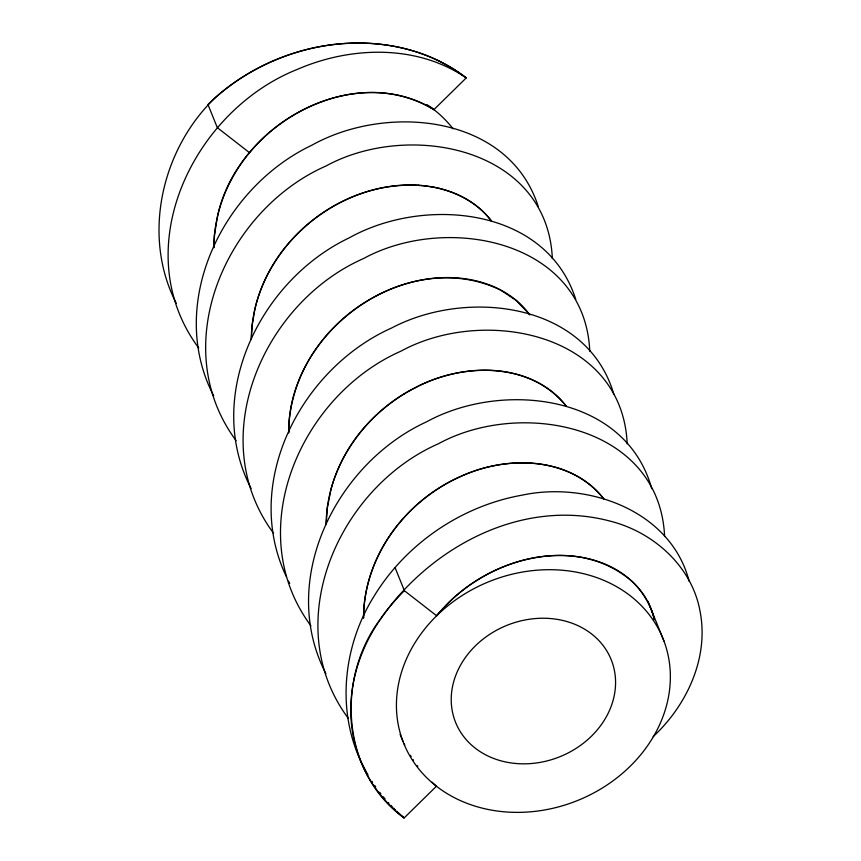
<?xml version="1.0" encoding="UTF-8"?>
<svg xmlns="http://www.w3.org/2000/svg" width="861" height="861" viewBox="0 0 861 861"><rect width="100%" height="100%" fill="white"/><g stroke="black" fill="none" stroke-linecap="round" stroke-linejoin="round"><path stroke-width="1.29" d="M251.326 339.363L252.144 325.523L254.587 310.735A145.972 133.907 -39.3 0 1 255.932 304.859A146.252 133.746 -40.1 0 1 257.6 299.036A146.252 133.304 -40.8 0 1 259.505 293.267A145.972 132.583 -41.5 0 1 261.658 287.563A145.972 132.099 -42.1 0 1 264.047 281.924A146.252 131.841 -42.6 0 1 266.662 276.37A146.252 131.302 -43.1 0 1 269.504 270.903A145.972 130.506 -43.5 0 1 272.571 265.543A145.972 129.936 -43.8 0 1 275.854 260.291A146.252 129.602 -44.1 0 1 279.33 255.157A146.252 128.989 -44.4 0 1 283.021 250.153A145.972 128.128 -44.5 0 1 286.896 245.277A145.972 127.493 -44.7 0 1 290.964 240.553A146.252 127.094 -44.8 0 1 295.205 235.979A146.252 126.427 -44.8 0 1 299.606 231.555A145.972 125.512 -44.8 0 1 304.181 227.304A145.972 124.834 -44.7 0 1 308.895 223.225A146.252 124.393 -44.6 0 1 313.748 219.318A146.252 123.693 -44.5 0 1 318.731 215.605A145.972 122.757 -44.3 0 1 323.844 212.086A145.972 122.058 -44.1 0 1 329.063 208.749A146.252 121.584 -43.9 0 1 334.38 205.628A146.252 120.863 -43.6 0 1 339.783 202.712A145.972 119.927 -43.3 0 1 345.272 200A145.972 119.227 -43 0 1 350.814 197.513A146.252 118.743 -42.7 0 1 356.432 195.232A146.252 118.043 -42.3 0 1 362.083 193.187A145.972 117.118 -41.9 0 1 367.765 191.357A145.972 116.429 -41.4 0 1 373.48 189.754A146.252 115.977 -41 0 1 379.195 188.387A146.252 115.299 -40.5 0 1 384.921 187.235A145.972 114.416 -40 0 1 390.625 186.331A145.972 113.77 -39.5 0 1 396.308 185.653A146.252 113.351 -39 0 1 401.958 185.201A146.252 112.726 -38.4 0 1 407.565 184.986A145.972 111.898 -37.9 0 1 413.119 184.997A145.972 111.317 -37.3 0 1 418.597 185.233M326.158 524.586L327.341 507.775L330.839 490.092A146.252 133.746 -40.1 0 1 332.432 484.259A146.252 133.304 -40.8 0 1 334.337 478.49A145.972 132.583 -41.5 0 1 336.49 472.786A145.972 132.099 -42.1 0 1 338.879 467.146A146.252 131.841 -42.6 0 1 341.494 461.593A146.252 131.302 -43.1 0 1 344.335 456.126A145.972 130.506 -43.5 0 1 347.403 450.766A145.972 129.936 -43.8 0 1 350.685 445.514A146.252 129.602 -44.1 0 1 354.172 440.38A146.252 128.989 -44.4 0 1 357.853 435.375A145.972 128.128 -44.5 0 1 361.738 430.5A145.972 127.493 -44.7 0 1 365.796 425.775A146.252 127.094 -44.8 0 1 370.036 421.201A146.252 126.427 -44.8 0 1 374.449 416.778A145.972 125.512 -44.8 0 1 379.012 412.527A145.972 124.834 -44.7 0 1 383.726 408.448A146.252 124.393 -44.6 0 1 388.58 404.541A146.252 123.693 -44.5 0 1 393.574 400.828A145.972 122.757 -44.3 0 1 398.675 397.308A145.972 122.058 -44.1 0 1 403.895 393.972M214.432 235.871L213.894 247.742A145.972 135.586 -34.2 0 1 213.98 241.812A145.972 135.306 -35.4 0 1 214.378 235.871L217.166 218.124A145.972 133.907 -39.3 0 1 218.511 212.247A146.252 133.746 -40.1 0 1 220.179 206.425A146.252 133.304 -40.8 0 1 222.084 200.656A145.972 132.583 -41.5 0 1 224.237 194.952A145.972 132.099 -42.1 0 1 226.626 189.312A146.252 131.841 -42.6 0 1 229.241 183.759A146.252 131.302 -43.1 0 1 232.093 178.292A145.972 130.506 -43.5 0 1 235.15 172.932A145.972 129.936 -43.8 0 1 238.432 167.68A146.252 129.602 -44.1 0 1 241.919 162.546A146.252 128.989 -44.4 0 1 245.6 157.541A145.972 128.128 -44.5 0 1 249.486 152.666M689.134 581.24C671.074 510.756 587.945 481.019 522.132 495.15C461.474 505.934 406.091 543.657 374.008 596.275C343.227 645.481 336.005 710.4 361.846 763.255M432.05 782.208L436.441 786.222L404.121 817.95C341.623 772.909 335.327 678.36 380.562 618.973C430.468 546.896 522.196 497.529 610.363 521.185C653.187 532.033 691.555 565.925 699.885 610.438C709.421 657.158 687.056 705.116 653.155 736.65M395.048 567.56L404.401 590.711L436.656 615.787L444.933 606.51A147.091 127.148 -44.8 0 1 449.27 602.011A146.241 125.749 -44.8 0 1 453.844 597.749A145.531 124.468 -44.7 0 1 458.569 593.659A145.724 123.952 -44.6 0 1 463.422 589.763A145.875 123.381 -44.5 0 1 468.406 586.05A145.983 122.768 -44.3 0 1 473.507 582.52A146.252 122.284 -44.1 0 1 478.727 579.205A146.488 121.778 -43.9 0 1 484.043 576.074A146.392 120.981 -43.6 0 1 489.446 573.157A145.939 119.905 -43.3 0 1 494.935 570.445A145.853 119.13 -43 0 1 500.489 567.959A146.166 118.678 -42.7 0 1 506.096 565.677A146.209 118.011 -42.3 0 1 511.746 563.632A145.983 117.128 -41.9 0 1 517.439 561.803A146.015 116.461 -41.4 0 1 523.144 560.199A146.284 115.998 -41 0 1 528.869 558.832A146.262 115.309 -40.5 0 1 534.584 557.68A145.961 114.416 -40 0 1 540.299 556.776A145.961 113.76 -39.5 0 1 545.982 556.098A146.241 113.34 -39 0 1 551.632 555.646A146.241 112.726 -38.4 0 1 557.239 555.431A145.972 111.898 -37.9 0 1 562.782 555.442A145.972 111.317 -37.3 0 1 568.26 555.679A146.252 110.951 -36.7 0 1 573.663 556.152A146.252 110.391 -36.1 0 1 578.979 556.841A145.972 109.648 -35.5 0 1 584.188 557.756A145.972 109.132 -34.8 0 1 589.279 558.897A146.252 108.852 -34.2 0 1 594.262 560.242A146.252 108.378 -33.5 0 1 599.105 561.813A145.972 107.722 -32.9 0 1 603.809 563.578A145.972 107.302 -32.2 0 1 608.372 565.559A146.252 107.119 -31.5 0 1 612.763 567.733A146.252 106.742 -30.8 0 1 616.993 570.1A145.972 106.194 -30.1 0 1 621.039 572.651A145.972 105.881 -29.4 0 1 624.903 575.385A146.252 105.795 -28.7 0 1 628.584 578.301A146.252 105.537 -28 0 1 632.049 581.379C642.952 591.668 651.034 605.025 654.414 619.683A145.972 104.385 -20.6 0 0 653.241 615.367A145.972 104.342 -21.3 0 0 651.842 611.127A146.252 104.525 -22.1 0 0 650.195 606.983A146.252 104.547 -22.8 0 0 648.301 602.948A145.972 104.396 -23.6 0 0 646.17 599.03A145.972 104.472 -24.3 0 0 643.802 595.22M632.006 581.412C577.279 533.863 490.598 557.368 444.933 606.51A146.768 127.536 -44.8 0 0 440.617 611.009A145.272 126.89 -44.7 0 0 436.57 615.723M396.953 811.482L404.121 817.95A186.417 157.391 -22 0 1 404.401 590.711M395.565 810.147L393.52 808.124M392.175 806.746L390.851 805.369M388.246 802.549L388.892 803.259M385.093 798.965L383.253 796.769M380.853 793.799L379.679 792.292M491.502 221.116C476.736 201.506 453.198 190.033 429.262 186.493A146.252 110.391 -36.1 0 0 423.999 185.707A146.252 110.951 -36.7 0 0 418.597 185.233M528.912 313.727L516.288 300.5L500.456 289.963A146.252 107.119 -31.5 0 0 496.119 287.725A145.972 107.302 -32.2 0 0 491.566 285.744A145.972 107.722 -32.9 0 0 486.852 283.979A146.252 108.378 -33.5 0 0 482.009 282.408A146.252 108.852 -34.2 0 0 477.037 281.063A145.972 109.132 -34.8 0 0 471.936 279.922A145.972 109.648 -35.5 0 0 466.727 279.007A146.252 110.391 -36.1 0 0 461.41 278.318A146.252 110.951 -36.7 0 0 456.018 277.845A145.972 111.317 -37.3 0 0 450.529 277.608A145.972 111.898 -37.9 0 0 444.986 277.586A146.252 112.726 -38.4 0 0 439.379 277.812A146.252 113.351 -39 0 0 433.729 278.254A145.972 113.77 -39.5 0 0 428.046 278.942A145.972 114.416 -40 0 0 422.331 279.847A146.252 115.299 -40.5 0 0 416.616 280.987A146.252 115.977 -41 0 0 410.891 282.365A145.972 116.429 -41.4 0 0 405.187 283.969A145.972 117.118 -41.9 0 0 399.493 285.798A146.252 118.043 -42.3 0 0 393.843 287.843A146.252 118.743 -42.7 0 0 388.236 290.114A145.972 119.227 -43 0 0 382.682 292.611A145.972 119.927 -43.3 0 0 377.204 295.323A146.252 120.863 -43.6 0 0 371.791 298.24A146.252 121.584 -43.9 0 0 366.474 301.361A145.972 122.058 -44.1 0 0 361.254 304.686A145.972 122.757 -44.3 0 0 356.153 308.216A146.252 123.693 -44.5 0 0 351.159 311.93A146.252 124.393 -44.6 0 0 346.305 315.836A145.972 124.834 -44.7 0 0 341.591 319.915A145.972 125.512 -44.8 0 0 337.028 324.166A146.252 126.427 -44.8 0 0 332.615 328.59A146.252 127.094 -44.8 0 0 328.375 333.164A145.972 127.493 -44.7 0 0 324.317 337.889A145.972 128.128 -44.5 0 0 320.432 342.764A146.252 128.989 -44.4 0 0 316.751 347.769A146.252 129.602 -44.1 0 0 313.264 352.902A145.972 129.936 -43.8 0 0 309.982 358.154A145.972 130.506 -43.5 0 0 306.925 363.514A146.252 131.302 -43.1 0 0 304.073 368.982A146.252 131.841 -42.6 0 0 301.458 374.535A145.972 132.099 -42.1 0 0 299.068 380.175A145.972 132.583 -41.5 0 0 296.916 385.879A146.252 133.304 -40.8 0 0 295.011 391.647A146.252 133.746 -40.1 0 0 293.343 397.47A145.972 133.907 -39.3 0 0 291.933 403.335A145.972 134.294 -38.4 0 0 290.77 409.233A146.252 134.919 -37.5 0 0 289.856 415.163A146.252 135.263 -36.5 0 0 289.21 421.094A145.972 135.306 -35.4 0 0 288.812 427.034A145.972 135.586 -34.2 0 0 288.683 432.965C287.391 331.593 406.317 245.094 500.456 289.963A146.252 106.742 -30.8 0 1 504.74 292.266A145.972 106.194 -30.1 0 1 508.786 294.817A145.972 105.881 -29.4 0 1 512.65 297.551A146.252 105.795 -28.7 0 1 516.331 300.467A146.252 105.537 -28 0 1 519.796 303.546A145.972 105.096 -27.2 0 1 523.068 306.785A145.972 104.902 -26.5 0 1 526.114 310.175A146.252 104.924 -25.8 0 1 528.945 313.716A146.252 104.784 -25 0 1 529.838 314.922M417.37 765.644L417.811 766.236M198.74 348.059C125.771 249.615 192.907 110.52 297.981 69.117C351.073 46.236 417.133 44.255 466.221 77.921L433.912 109.648C350.405 59.269 234.752 127.589 217.166 218.124A145.972 134.294 -38.4 0 0 215.939 224.011A146.252 134.919 -37.5 0 0 215.024 229.941A146.252 135.263 -36.5 0 0 214.378 235.871M236.151 440.671C165.958 346.262 225.754 210.009 326.147 165.925C408.684 120.82 547.402 147.145 552.353 258.612M273.572 533.282C203.379 438.873 263.165 302.62 363.557 258.537C446.106 213.431 584.823 239.756 589.774 351.223M310.993 625.893C240.789 531.485 300.586 395.231 400.978 351.148C483.527 306.042 622.245 332.368 627.195 443.835M348.404 718.505C278.211 624.096 337.996 487.843 438.4 443.759C520.937 398.654 659.655 424.979 664.606 536.446M375.73 786.932L374.643 785.372M413.14 759.65L413.549 760.252M372.017 781.422L372.533 782.218M411.16 756.561L410.396 755.312M367.572 774.147L368.045 774.965M366.635 772.5L367.098 773.318M366.173 771.671L362.255 764.105M288.543 581.143L289.694 583.392M176.29 303.309C141.376 235.774 161.771 148.275 215.95 97.067C239.207 76.564 266.996 61.303 296.658 52.317C352.967 34.989 418.78 41.124 466.221 77.921A186.417 157.391 -22 0 0 207.964 104.504L217.316 127.654L249.561 152.731C291.793 100.608 373.577 72.012 433.912 109.648A139.848 118.075 -22 0 0 429.596 106.452M213.711 395.92C165.85 303.589 222.579 187.558 311.919 145.186C386.363 103.524 508.905 114.082 538.34 206.823M251.121 488.531C203.271 396.2 260 280.169 349.34 237.797C423.784 196.136 546.326 206.694 575.761 299.434M325.964 673.754C277.64 580.497 335.908 463.422 426.604 421.804C501.834 380.594 625.721 393.854 651.712 488.628M404.778 745.045L404.143 743.732M286.336 576.601C241.521 482.741 301.253 368.357 391.626 327.998C466.156 288.564 586.653 301.824 613.753 394.026M402.916 741.084L402.033 739.072M401.753 738.404L400.925 736.37M647.827 601.15L663.949 641.047A139.805 118.043 -22 0 1 503.965 811.783A139.805 118.043 -22 0 1 432.254 620.286A139.805 118.043 -22 0 1 663.949 641.047M400.645 735.692L400.117 734.336M426.905 104.611A139.805 118.043 -22 0 1 453.09 128.881M632.049 581.379A145.972 105.096 -27.2 0 1 635.31 584.619A145.972 104.902 -26.5 0 1 638.367 588.009A146.252 104.924 -25.8 0 1 641.197 591.55A146.252 104.784 -25 0 1 643.802 595.22M326.115 523.606A145.972 135.586 -34.2 0 1 326.233 519.646A145.972 135.306 -35.4 0 1 326.631 513.705A146.252 135.263 -36.5 0 1 327.277 507.775A146.252 134.919 -37.5 0 1 328.192 501.845A145.972 134.294 -38.4 0 1 329.354 495.947A145.972 133.907 -39.3 0 1 330.764 490.081C342.538 446.138 374.406 408.738 414.658 388.042A145.972 119.927 -43.3 0 1 420.103 385.222A145.972 119.227 -43 0 1 425.657 382.736A146.252 118.743 -42.7 0 1 431.264 380.454A146.252 118.043 -42.3 0 1 436.914 378.409A145.972 117.118 -41.9 0 1 442.608 376.58A145.972 116.429 -41.4 0 1 448.312 374.976A146.252 115.977 -41 0 1 454.038 373.609A146.252 115.299 -40.5 0 1 459.752 372.458A145.972 114.416 -40 0 1 465.457 371.554A145.972 113.77 -39.5 0 1 471.15 370.876A146.252 113.351 -39 0 1 476.8 370.424A146.252 112.726 -38.4 0 1 482.397 370.208A145.972 111.898 -37.9 0 1 487.95 370.219A145.972 111.317 -37.3 0 1 493.428 370.456A146.252 110.951 -36.7 0 1 498.831 370.93A146.252 110.391 -36.1 0 1 504.137 371.618A145.972 109.648 -35.5 0 1 509.346 372.533A145.972 109.132 -34.8 0 1 514.447 373.674A146.252 108.852 -34.2 0 1 519.431 375.019A146.252 108.378 -33.5 0 1 524.274 376.591A145.972 107.722 -32.9 0 1 528.977 378.356A145.972 107.302 -32.2 0 1 533.529 380.336A146.252 107.119 -31.5 0 1 537.931 382.51A146.252 106.742 -30.8 0 1 542.161 384.878A145.972 106.194 -30.1 0 1 546.208 387.428A145.972 105.881 -29.4 0 1 550.071 390.162A146.252 105.795 -28.7 0 1 553.741 393.079A146.252 105.537 -28 0 1 557.218 396.157A145.972 105.096 -27.2 0 1 560.479 399.396A145.972 104.902 -26.5 0 1 563.535 402.787A146.252 104.924 -25.8 0 1 566.355 406.327C530.613 361.071 461.744 362.642 414.658 388.042A146.252 120.863 -43.6 0 0 409.212 390.851A146.252 121.584 -43.9 0 0 403.895 393.972M251.283 338.384A145.972 135.586 -34.2 0 1 251.401 334.423A145.972 135.306 -35.4 0 1 251.799 328.482A146.252 135.263 -36.5 0 1 252.445 322.552A146.252 134.919 -37.5 0 1 253.349 316.622A145.972 134.294 -38.4 0 1 254.512 310.724C271.312 234.084 350.836 175.472 429.262 186.493A145.972 109.648 -35.5 0 1 434.514 187.311A145.972 109.132 -34.8 0 1 439.616 188.451A146.252 108.852 -34.2 0 1 444.588 189.797A146.252 108.378 -33.5 0 1 449.442 191.368A145.972 107.722 -32.9 0 1 454.145 193.133A145.972 107.302 -32.2 0 1 458.698 195.113A146.252 107.119 -31.5 0 1 463.1 197.287A146.252 106.742 -30.8 0 1 467.319 199.655A145.972 106.194 -30.1 0 1 471.376 202.206A145.972 105.881 -29.4 0 1 475.24 204.94A146.252 105.795 -28.7 0 1 478.91 207.856A146.252 105.537 -28 0 1 482.386 210.934A145.972 105.096 -27.2 0 1 485.647 214.174A145.972 104.902 -26.5 0 1 488.693 217.564A146.252 104.924 -25.8 0 1 491.523 221.105M363.6 615.228L363.568 618.187A145.972 135.586 -34.2 0 1 363.654 612.257A145.972 135.306 -35.4 0 1 364.042 606.316A146.252 135.263 -36.5 0 1 364.698 600.386A146.252 134.919 -37.5 0 1 365.602 594.456A145.972 134.294 -38.4 0 1 366.764 588.558A145.972 133.907 -39.3 0 1 368.185 582.693A146.252 133.746 -40.1 0 1 369.843 576.87A146.252 133.304 -40.8 0 1 371.758 571.101A145.972 132.583 -41.5 0 1 373.911 565.397A145.972 132.099 -42.1 0 1 376.3 559.758A146.252 131.841 -42.6 0 1 378.915 554.204A146.252 131.302 -43.1 0 1 381.757 548.737A145.972 130.506 -43.5 0 1 384.824 543.377A145.972 129.936 -43.8 0 1 388.107 538.125A146.252 129.602 -44.1 0 1 391.583 532.991A146.252 128.989 -44.4 0 1 395.274 527.987A145.972 128.128 -44.5 0 1 399.149 523.111A145.972 127.493 -44.7 0 1 403.217 518.387A146.252 127.094 -44.8 0 1 407.457 513.813A146.252 126.427 -44.8 0 1 411.859 509.389A145.972 125.512 -44.8 0 1 416.423 505.138A145.972 124.834 -44.7 0 1 421.147 501.059A146.252 124.393 -44.6 0 1 426.001 497.152A146.252 123.693 -44.5 0 1 430.984 493.439A145.972 122.757 -44.3 0 1 436.096 489.92A145.972 122.058 -44.1 0 1 441.316 486.583A146.252 121.584 -43.9 0 1 446.633 483.462A146.252 120.863 -43.6 0 1 452.036 480.546A145.972 119.927 -43.3 0 1 457.514 477.833A145.972 119.227 -43 0 1 463.067 475.347A146.252 118.743 -42.7 0 1 468.675 473.066A146.252 118.043 -42.3 0 1 474.336 471.021A145.972 117.118 -41.9 0 1 480.018 469.191A145.972 116.429 -41.4 0 1 485.733 467.588A146.252 115.977 -41 0 1 491.448 466.221A146.252 115.299 -40.5 0 1 497.174 465.069A145.972 114.416 -40 0 1 502.878 464.165A145.972 113.77 -39.5 0 1 508.56 463.487A146.252 113.351 -39 0 1 514.211 463.035A146.252 112.726 -38.4 0 1 519.818 462.82A145.972 111.898 -37.9 0 1 525.371 462.831A145.972 111.317 -37.3 0 1 530.85 463.067A146.252 110.951 -36.7 0 1 536.242 463.541A146.252 110.391 -36.1 0 1 541.558 464.23A145.972 109.648 -35.5 0 1 546.767 465.144A145.972 109.132 -34.8 0 1 551.869 466.285A146.252 108.852 -34.2 0 1 556.841 467.631A146.252 108.378 -33.5 0 1 561.695 469.202A145.972 107.722 -32.9 0 1 566.398 470.967A145.972 107.302 -32.2 0 1 570.951 472.947A146.252 107.119 -31.5 0 1 575.342 475.121A146.252 106.742 -30.8 0 1 579.571 477.489A145.972 106.194 -30.1 0 1 583.629 480.04A145.972 105.881 -29.4 0 1 587.493 482.773A146.252 105.795 -28.7 0 1 591.163 485.69A146.252 105.537 -28 0 1 594.639 488.768A145.972 105.096 -27.2 0 1 597.9 492.008A145.972 104.902 -26.5 0 1 600.946 495.398A146.252 104.924 -25.8 0 1 603.776 498.939C570.283 456.222 506.182 455.178 460.323 476.682C406.263 500.596 364.903 555.194 363.6 615.228M515.739 763.481A83.883 70.828 -22 0 0 611.73 661.044A83.883 70.828 -22 0 0 472.711 648.591A83.883 70.828 -22 0 0 515.739 763.481"/></g></svg>
